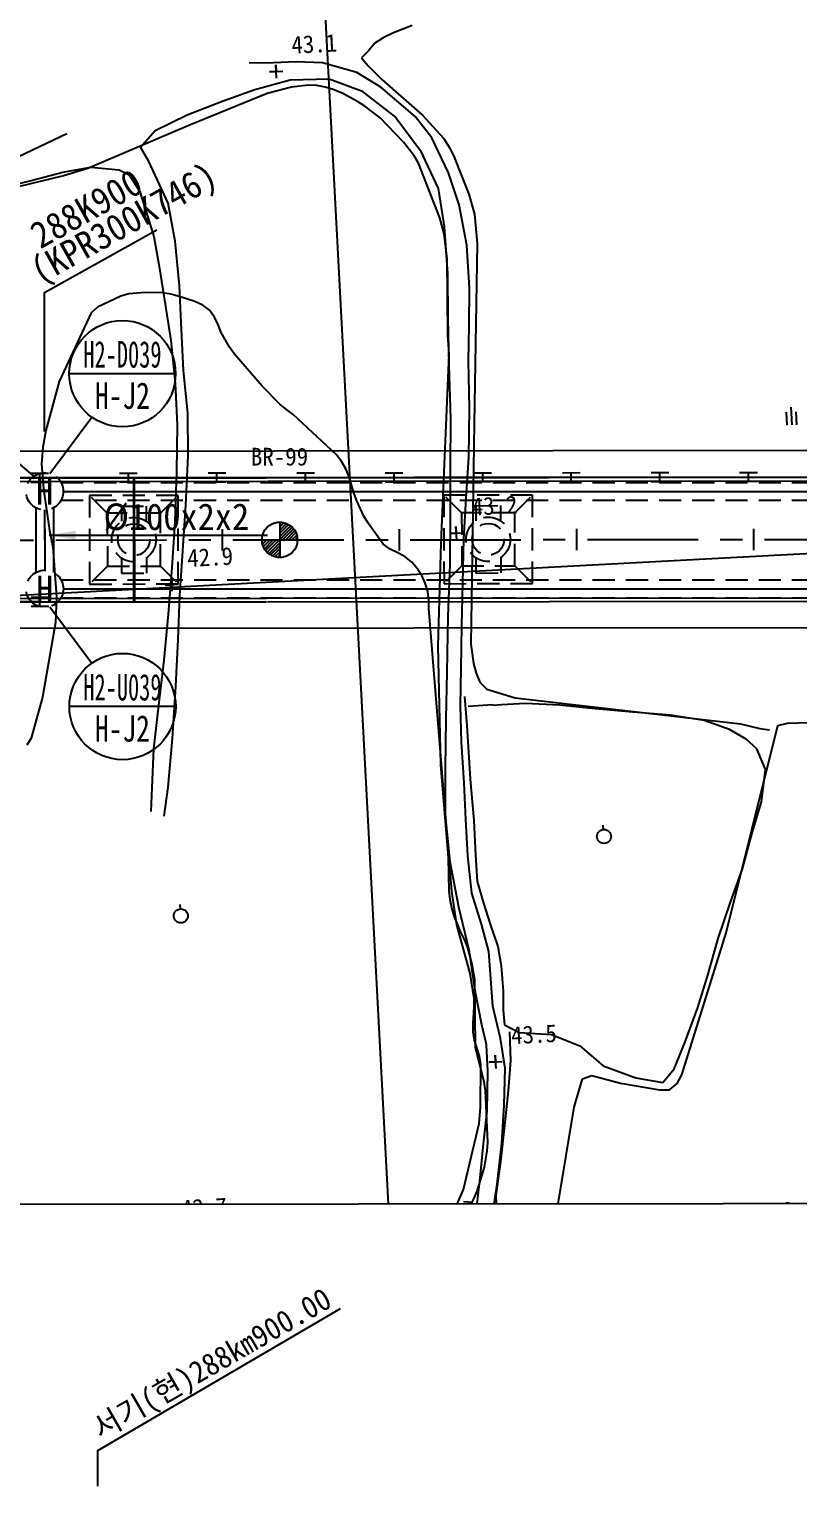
# Model space of a CAD drawing. Header units: millimetres. Extents: x 3302 to 4098, y 1103 to 1810.
# Drawn here: x 3884 to 3970.7, y 1363.4 to 1529.4 of the extents above; entities that cross this region are included whole.
import ezdxf
from ezdxf.enums import TextEntityAlignment as Align
from ezdxf.xclip import XClip

# ---------------------------------------------------------------- set-up
doc = ezdxf.new("R2010")
doc.units = ezdxf.units.MM
doc.header["$LTSCALE"] = 10
doc.header["$MEASUREMENT"] = 0
doc.header["$XCLIPFRAME"] = 2
for name, pattern in [('CENTER', [2, 1.25, -0.25, 0.25, -0.25]), ('DASHED2', [0.375, 0.25, -0.125]), ('HIDDEN', [0.375, 0.25, -0.125])]:
    doc.linetypes.add(name, pattern=pattern)
for name, color, linetype in [('TN-MANH', 4, 'Continuous'), ('TZ-BASE', 253, 'Continuous'), ('TZ-CABL', 4, 'Continuous'), ('TZ-LEAL', 1, 'Continuous'), ('TZ-LEAT', 3, 'Continuous')]:
    doc.layers.add(name, color=color, linetype=linetype)
doc.layers.add('TX-PAPR', color=2, linetype='Continuous', plot=False)
doc.styles.add('GR', font='GulimChe.ttf')
doc.styles.add('GUL', font='GulimChe.ttf')
doc.styles.get("Standard").update_dxf_attribs({"font": 'GulimChe.ttf'})
doc.linetypes.add('ZIGZAG', pattern='A,0.0001,-0.2,[131,ltypeshp.shx,S=0.2,R=0,X=-0.2,Y=0],-0.4,[131,ltypeshp.shx,S=0.2,R=180,X=0.2,Y=0],-0.2', length=0.8001)
doc.dimstyles.get("Standard").update_dxf_attribs({"dimtxt": 0.18, "dimasz": 0.18, "dimexe": 0.18, "dimexo": 0.0625, "dimgap": 0.09, "dimtad": 0, "dimtih": 1, "dimtoh": 1, "dimdec": 4, "dimzin": 0, "dimdsep": 46, "dimtxsty": 'Standard', "dimcen": 0.09, "dimadec": 0, "dimazin": 0, "dimtfac": 1, "dimtdec": 4, "dimtofl": 0, "dimtmove": 0, "dimatfit": 3, "dimfxl": 0, "dimtolj": 1, "dimtzin": 0, "dimarcsym": 0})

# ---------------------------------------------------------------- blocks, each defined once
blk = doc.blocks.new('JD-FHF78DGH')
at = {"layer": 'TZ-BASE'}
for p, q in [((527.22, 141.98), (545.81, -207.88)), ((541.41, 58.55, 43.99), (539.32, 57.73, 43.99)), ((537.23, 56.57, 43.99), (536.51, 55.71, 43.99)), ((538.17, 57.17, 43.99), (537.23, 56.57, 43.99)), ((539.32, 57.73, 43.99), (538.17, 57.17, 43.99)), ((536.51, 55.71, 43.99), (535.71, 54.92, 43.99)), ((535.71, 54.92, 43.99), (536.42, 54.05, 43.99)), ((524.35, 54.32, 43.88), (523.04, 54.34, 43.88)), ((525.79, 54.33, 43.88), (524.35, 54.32, 43.88)), ((525.31, 53.34, 43.08), (526.81, 53.42, 43.08)), ((526.06, 53.38, 43.08), (525.31, 53.34, 43.08)), ((528.33, 54.47, 43.88), (525.79, 54.33, 43.88)), ((526.1, 52.63, 43.08), (526.02, 54.13, 43.08)), ((526.02, 54.13, 43.08), (526.06, 53.38, 43.08)), ((531.3, 54.33, 43.88), (528.33, 54.47, 43.88)), ((535.17, 53.26, 43.88), (531.3, 54.33, 43.88)), ((537.89, 51.59, 43.88), (535.17, 53.26, 43.88)), ((536.42, 54.05, 43.99), (538, 52.46, 43.99)), ((523.67, 51.32, 43.88), (527.67, 52.41, 43.88)), ((527.81, 51.6, 42.99), (525.04, 50.89, 42.99)), ((527.67, 52.41, 43.88), (532.05, 52.53, 43.88)), ((529.69, 51.82, 42.99), (527.81, 51.6, 42.99)), ((530.66, 51.77, 42.99), (529.69, 51.82, 42.99)), ((531.6, 51.6, 42.99), (530.66, 51.77, 42.99)), ((532.5, 51.33, 42.99), (531.6, 51.6, 42.99)), ((532.05, 52.53, 43.88), (535.69, 51.18, 43.88)), ((541.75, 48.3, 43.88), (537.89, 51.59, 43.88)), ((538, 52.46, 43.99), (542.6, 48.44, 43.99)), ((516.02, 48.48, 43.88), (520.08, 50.04, 43.88)), ((525.04, 50.89, 42.99), (516.22, 47.28, 42.99)), ((520.08, 50.04, 43.88), (523.67, 51.32, 43.88)), ((533.59, 50.87, 42.99), (532.5, 51.33, 42.99)), ((535.27, 49.97, 42.99), (533.59, 50.87, 42.99)), ((536.07, 49.46, 42.99), (535.27, 49.97, 42.99)), ((535.69, 51.18, 43.88), (539.59, 48.18, 43.88)), ((512.42, 46.69, 43.88), (516.02, 48.48, 43.88)), ((537.8, 48.14, 42.99), (536.07, 49.46, 42.99)), ((540.45, 45.37, 42.99), (537.8, 48.14, 42.99)), ((539.59, 48.18, 43.88), (542.31, 44.47, 43.88)), ((543.65, 45.88, 43.88), (541.75, 48.3, 43.88)), ((542.6, 48.44, 43.99), (544.95, 45.83, 43.99)), ((516.22, 47.28, 42.99), (504.8, 42.4, 42.99)), ((510.76, 44.84, 43.88), (512.42, 46.69, 43.88)), ((502.45, 46.33, 43.88), (496.99, 43.73, 43.88)), ((511.7, 43.2, 43.88), (510.76, 44.84, 43.88)), ((541.65, 43.85, 42.99), (540.45, 45.37, 42.99)), ((545.53, 41.91, 43.88), (543.65, 45.88, 43.88)), ((544.95, 45.83, 43.99), (545.66, 44.71, 43.99)), ((513.88, 38.49, 43.88), (511.7, 43.2, 43.88)), ((542.13, 43.03, 42.99), (541.65, 43.85, 42.99)), ((542.31, 44.47, 43.88), (544.37, 40.17, 43.88)), ((545.66, 44.71, 43.99), (546.18, 43.7, 43.99)), ((546.18, 43.7, 43.99), (547.83, 39.53, 43.99)), ((502.06, 41.57, 42.99), (493.48, 39.53, 42.99)), ((498.42, 41.07, 43.88), (502.01, 42.01, 43.88)), ((502.01, 42.01, 43.88), (505.15, 42.55, 43.88)), ((504.8, 42.4, 42.99), (502.06, 41.57, 42.99)), ((505.15, 42.55, 43.88), (508.37, 42.25, 43.88)), ((508.37, 42.25, 43.88), (509.48, 41.7, 43.88)), ((509.48, 41.7, 43.88), (510.67, 39.8, 43.88)), ((544.53, 36.85, 42.99), (542.13, 43.03, 42.99)), ((546.72, 38.32, 43.88), (545.53, 41.91, 43.88)), ((495.06, 40.22, 43.88), (498.42, 41.07, 43.88)), ((544.37, 40.17, 43.88), (545.02, 35.87, 43.88)), ((510.67, 39.8, 43.88), (512.28, 34.73, 43.88)), ((514.68, 34.22, 43.88), (513.88, 38.49, 43.88)), ((547.58, 33.76, 43.88), (546.72, 38.32, 43.88)), ((547.83, 39.53, 43.99), (548.47, 37.27, 43.99)), ((545.04, 35.03, 42.99), (544.53, 36.85, 42.99)), ((548.47, 37.27, 43.99), (548.75, 33.95, 43.99)), ((545.02, 35.87, 43.88), (545.4, 30.51, 43.88)), ((545.36, 32.2, 42.99), (545.04, 35.03, 42.99)), ((512.28, 34.73, 43.88), (512.88, 31.34, 43.88)), ((515.16, 29.17, 43.88), (514.68, 34.22, 43.88)), ((547.88, 28.9, 43.88), (547.58, 33.76, 43.88)), ((548.75, 33.95, 43.99), (548.44, 13.57, 43.99)), ((545.47, 23.62, 42.99), (545.36, 32.2, 42.99)), ((512.88, 31.34, 43.88), (513.56, 27.1, 43.88)), ((545.4, 30.51, 43.88), (545.47, 25.53, 43.88)), ((509.45, 28.27, 42.99), (508.53, 28, 42.99)), ((511.33, 28.42, 42.99), (509.45, 28.27, 42.99)), ((513.24, 28.36, 42.99), (511.33, 28.42, 42.99)), ((514.17, 28.22, 42.99), (513.24, 28.36, 42.99)), ((515.11, 27.98, 42.99), (514.17, 28.22, 42.99)), ((515.34, 25.01, 43.88), (515.16, 29.17, 43.88)), ((547.87, 24.65, 43.88), (547.88, 28.9, 43.88)), ((505.91, 26.76, 42.99), (505.21, 26.12, 42.99)), ((508.53, 28, 42.99), (505.91, 26.76, 42.99)), ((513.56, 27.1, 43.88), (514.18, 22.99, 43.88)), ((516.91, 27.39, 42.99), (515.11, 27.98, 42.99)), ((517.78, 26.97, 42.99), (516.91, 27.39, 42.99)), ((518.56, 26.42, 42.99), (517.78, 26.97, 42.99)), ((505.21, 26.12, 42.99), (501.58, 18.35, 42.99)), ((515.63, 19.62, 43.88), (515.34, 25.01, 43.88)), ((519.11, 25.63, 42.99), (518.56, 26.42, 42.99)), ((519.53, 24.78, 42.99), (519.11, 25.63, 42.99)), ((545.47, 25.53, 43.88), (545.57, 20.21, 43.88)), ((519.86, 23.9, 42.99), (519.53, 24.78, 42.99)), ((520.8, 22.25, 42.99), (519.86, 23.9, 42.99)), ((545.59, 21.43, 42.99), (545.47, 23.62, 42.99)), ((547.8, 20.67, 43.88), (547.87, 24.65, 43.88)), ((514.18, 22.99, 43.88), (514.66, 18.16, 43.88)), ((521.36, 21.46, 42.99), (520.8, 22.25, 42.99)), ((524.49, 17.84, 42.99), (521.36, 21.46, 42.99)), ((544.7, 0.15, 42.99), (545.59, 21.43, 42.99)), ((545.57, 20.21, 43.88), (545.75, 14.16, 43.88)), ((547.9, 15.35, 43.88), (547.8, 20.67, 43.88)), ((501.58, 18.35, 42.99), (500.07, 12.83, 42.99)), ((516.11, 14.79, 43.88), (515.63, 19.62, 43.88)), ((514.66, 18.16, 43.88), (514.9, 13.46, 43.88)), ((526.49, 15.8, 42.99), (524.49, 17.84, 42.99)), ((527.23, 15.19, 42.99), (526.49, 15.8, 42.99)), ((528, 14.65, 42.99), (527.23, 15.19, 42.99)), ((547.81, 9.84, 43.88), (547.9, 15.35, 43.88)), ((584.18, 15.48, 45.52), (584.29, 13.47, 45.52)), ((584.86, 13.48, 45.52), (584.78, 14.95, 45.52)), ((514.9, 13.46, 43.88), (514.84, 8.17, 43.88)), ((516.15, 9.99, 43.88), (516.11, 14.79, 43.88)), ((532.87, 10.09, 42.99), (528, 14.65, 42.99)), ((545.75, 14.16, 43.88), (545.72, 8.65, 43.88)), ((548.44, 13.57, 43.99), (548.05, -11.25, 43.99)), ((583.63, 14.89, 45.52), (583.7, 13.44, 45.52)), ((500.07, 12.83, 42.99), (499.73, 10.96, 42.99)), ((-0.01, 10.05), (699.47, 10.71)), ((499.73, 10.96, 42.99), (499.6, 9.08, 42.99)), ((515.87, 4.39, 43.88), (516.15, 9.99, 43.88)), ((533.46, 9.33, 42.99), (532.87, 10.09, 42.99)), ((499.6, 9.08, 42.99), (499.81, 6.26, 42.99)), ((533.94, 8.5, 42.99), (533.46, 9.33, 42.99)), ((534.3, 7.62, 42.99), (533.94, 8.5, 42.99)), ((545.72, 8.65, 43.88), (545.72, 3.3, 43.88)), ((547.54, 5.21, 43.88), (547.81, 9.84, 43.88)), ((699.46, 7.66), (199.39, 7.21)), ((450.08, 7.44), (524.98, 7.5)), ((450.08, 7.04), (524.98, 7.1)), ((500.39, 7.98), (498.39, 7.98)), ((500.39, 6.98), (498.39, 6.98)), ((499.39, 6.98), (499.39, 7.98)), ((510.39, 7.99), (508.39, 7.99)), ((510.39, 6.99), (508.39, 6.99)), ((509.39, 6.99), (509.39, 7.99)), ((509.96, 7.51), (509.97, -6.49)), ((510.06, 7.51), (510.07, -6.49)), ((514.84, 8.17, 43.88), (514.62, 2.54, 43.88)), ((520.39, 8), (518.39, 8)), ((520.39, 7), (518.39, 7)), ((519.39, 7), (519.39, 8)), ((525.08, 7.5), (599.98, 7.57)), ((525.08, 7.1), (599.98, 7.17)), ((530.39, 8.01), (528.39, 8.01)), ((530.39, 7.01), (528.39, 7.01)), ((529.39, 7.01), (529.39, 8.01)), ((534.84, 5.8, 42.99), (534.3, 7.62, 42.99)), ((540.39, 8.02), (538.39, 8.02)), ((540.39, 7.02), (538.39, 7.02)), ((539.39, 7.02), (539.39, 8.02)), ((550.39, 8.03), (548.39, 8.02)), ((550.39, 7.03), (548.39, 7.02)), ((549.39, 7.03), (549.39, 8.03)), ((560.39, 8.04), (558.39, 8.03)), ((560.39, 7.04), (558.39, 7.03)), ((559.39, 7.04), (559.39, 8.04)), ((570.39, 8.05), (568.39, 8.04)), ((570.39, 7.05), (568.39, 7.04)), ((569.39, 7.04), (569.39, 8.04)), ((580.39, 8.06), (578.39, 8.05)), ((580.39, 7.06), (578.39, 7.05)), ((579.39, 7.05), (579.39, 8.05)), ((499.81, 6.26, 42.99), (500.48, 1.55, 42.99)), ((535.17, 4.91, 42.99), (534.84, 5.8, 42.99)), ((547.24, 0.58, 43.88), (547.54, 5.21, 43.88)), ((699.47, 4.96), (0.03, -32.21)), ((515.53, -0.77, 43.88), (515.87, 4.39, 43.88)), ((535.98, 3.18, 42.99), (535.17, 4.91, 42.99)), ((500, -0.74), (500, 1.66)), ((514.62, 2.54, 43.88), (514.28, -2.62, 43.88)), ((520, -0.72), (520, 1.68)), ((526.47, 2.49), (526.48, -1.51)), ((526.47, 2.29), (526.66, 2.48)), ((526.47, 1.94), (526.97, 2.43)), ((526.47, 1.58), (527.23, 2.34)), ((526.47, 1.23), (527.47, 2.23)), ((526.47, 0.88), (527.68, 2.09)), ((526.47, 0.52), (527.87, 1.92)), ((526.8, 0.49), (528.04, 1.74)), ((536.47, 2.36, 42.99), (535.98, 3.18, 42.99)), ((538.15, 0.01, 42.99), (536.47, 2.36, 42.99)), ((540, -0.7), (540, 1.7)), ((545.72, 3.3, 43.88), (545.66, -2.31, 43.88)), ((546.45, 0.5, 43.18), (546.37, 2, 43.18)), ((546.37, 2, 43.18), (546.41, 1.25, 43.18)), ((560, -0.68), (560, 1.72)), ((580, -0.67), (580, 1.73)), ((500.48, 1.55, 42.99), (500.86, -0.33, 42.99)), ((524.47, 0.49), (528.47, 0.49)), ((524.48, 0.3), (524.68, 0.49)), ((524.54, 0), (525.03, 0.49)), ((524.63, -0.27), (525.38, 0.49)), ((524.74, -0.51), (525.74, 0.49)), ((524.88, -0.72), (526.09, 0.49)), ((525.05, -0.91), (526.44, 0.49)), ((525.23, -1.08), (526.48, 0.17)), ((527.15, 0.49), (528.18, 1.53)), ((527.5, 0.49), (528.31, 1.3)), ((527.86, 0.49), (528.4, 1.03)), ((528.21, 0.49), (528.46, 0.74)), ((538.93, -0.57, 42.99), (538.15, 0.01, 42.99)), ((544.35, -11.52, 42.99), (544.7, 0.15, 42.99)), ((545.66, 1.21, 43.18), (547.16, 1.29, 43.18)), ((546.41, 1.25, 43.18), (545.66, 1.21, 43.18)), ((547.13, -4.4, 43.88), (547.24, 0.58, 43.88)), ((500.86, -0.33, 42.99), (501.26, -5.97, 42.99)), ((515.2, -5.8, 43.88), (515.53, -0.77, 43.88)), ((525.44, -1.22), (526.48, -0.19)), ((525.67, -1.34), (526.48, -0.54)), ((525.93, -1.43), (526.48, -0.89)), ((526.23, -1.49), (526.48, -1.25)), ((539.8, -0.96, 42.99), (538.93, -0.57, 42.99)), ((540.63, -1.41, 42.99), (539.8, -0.96, 42.99)), ((541.38, -2.02, 42.99), (540.63, -1.41, 42.99)), ((514.28, -2.62, 43.88), (513.88, -7.91, 43.88)), ((541.99, -2.75, 42.99), (541.38, -2.02, 42.99)), ((542.51, -3.54, 42.99), (541.99, -2.75, 42.99)), ((545.66, -2.31, 43.88), (545.47, -8.13, 43.88)), ((513.56, -4.61, 42.94), (515.06, -4.53, 42.94)), ((514.31, -4.57, 42.94), (513.56, -4.61, 42.94)), ((514.35, -5.32, 42.94), (514.27, -3.82, 42.94)), ((514.27, -3.82, 42.94), (514.31, -4.57, 42.94)), ((542.9, -4.42, 42.99), (542.51, -3.54, 42.99)), ((543.2, -5.33, 42.99), (542.9, -4.42, 42.99)), ((547.05, -9.22, 43.88), (547.13, -4.4, 43.88)), ((499.46, -6.52), (199.41, -6.79)), ((450.09, -6.16), (524.99, -6.1)), ((450.09, -6.56), (524.99, -6.5)), ((500.4, -6.02), (498.4, -6.02)), ((499.41, -7.02), (499.4, -6.02)), ((501.26, -5.97, 42.99), (501.15, -8.85, 42.99)), ((515.02, -10.78, 43.88), (515.2, -5.8, 43.88)), ((525.09, -6.1), (599.99, -6.03)), ((525.09, -6.5), (599.99, -6.43)), ((543.31, -6.28, 42.99), (543.2, -5.33, 42.99)), ((543.29, -7.25, 42.99), (543.31, -6.28, 42.99)), ((500.41, -7.02), (498.41, -7.02)), ((513.88, -7.91, 43.88), (513.38, -13.1, 43.88)), ((545.92, -39.23, 42.99), (543.29, -7.25, 42.99)), ((545.47, -8.13, 43.88), (545.33, -14.45, 43.88)), ((0.01, -9.95), (699.47, -9.29)), ((501.15, -8.85, 42.99), (499.69, -17.28, 42.99)), ((546.97, -14.04, 43.88), (547.05, -9.22, 43.88)), ((514.74, -16.06, 43.88), (515.02, -10.78, 43.88)), ((544.68, -24.9, 42.99), (544.35, -11.52, 42.99)), ((548.05, -11.25, 43.99), (548.35, -13.47, 43.99)), ((513.38, -13.1, 43.88), (512.8, -18.16, 43.88)), ((545.33, -14.45, 43.88), (545.24, -19.71, 43.88)), ((546.89, -18.23, 43.88), (546.97, -14.04, 43.88)), ((548.35, -13.47, 43.99), (548.65, -14.55, 43.99)), ((548.65, -14.55, 43.99), (549.07, -15.59, 43.99)), ((514.36, -21.94, 43.88), (514.74, -16.06, 43.88)), ((549.07, -15.59, 43.99), (549.85, -16.38, 43.99)), ((549.85, -16.38, 43.99), (553.07, -17.35, 43.99)), ((499.69, -17.28, 42.99), (498.43, -21.9, 42.99)), ((512.8, -18.16, 43.88), (512.21, -23.1, 43.88)), ((547.01, -22.34, 43.88), (546.89, -18.23, 43.88)), ((547.32, -17.21, 44.07), (547.58, -20.47, 44.07)), ((550.53, -18.14, 44.07), (547.74, -18.34, 44.07)), ((551.5, -18.12, 44.07), (550.53, -18.23, 44.07)), ((554.23, -17.98, 44.07), (551.5, -18.12, 44.07)), ((553.07, -17.35, 43.99), (578.49, -20.27, 43.99)), ((558.11, -18.17, 44.07), (554.23, -17.98, 44.07)), ((561.7, -18.55, 44.07), (558.11, -18.17, 44.07)), ((545.24, -19.71, 43.88), (545.15, -25.31, 43.88)), ((566.33, -18.97, 44.07), (561.7, -18.55, 44.07)), ((570.58, -19.32, 44.07), (566.33, -18.97, 44.07)), ((574.39, -19.92, 44.07), (570.58, -19.32, 44.07)), ((577.25, -20.91, 44.07), (574.39, -19.92, 44.07)), ((583.79, -20.19, 43.99), (612.36, -19.51, 43.99)), ((547.58, -20.47, 44.07), (547.98, -26.52, 44.07)), ((576.88, -43.88, 43.99), (582.71, -20.46, 43.99)), ((579.14, -22, 44.07), (577.25, -20.91, 44.07)), ((578.49, -20.27, 43.99), (580.68, -20.81, 43.99)), ((580.68, -20.81, 43.99), (581.78, -20.95, 43.99)), ((582.71, -20.46, 43.99), (583.79, -20.19, 43.99)), ((498.43, -21.9, 42.99), (497.94, -22.7, 42.99)), ((512.21, -23.1, 43.88), (512.05, -27.48, 43.88)), ((513.89, -27.45, 43.88), (514.36, -21.94, 43.88)), ((547.28, -26.94, 43.88), (547.01, -22.34, 43.88)), ((580.32, -23.12, 44.07), (579.14, -22, 44.07)), ((581.31, -25.45, 44.07), (580.32, -23.12, 44.07)), ((545.51, -35.37, 42.99), (544.68, -24.9, 42.99)), ((545.15, -25.31, 43.88), (545.15, -30.6, 43.88)), ((547.98, -26.52, 44.07), (548.37, -31.19, 44.07)), ((580.84, -29.08, 44.07), (581.31, -25.45, 44.07)), ((512.05, -27.48, 43.88), (511.94, -30.17, 43.88)), ((513.43, -30.7, 43.88), (513.89, -27.45, 43.88)), ((547.49, -31.08, 43.88), (547.28, -26.94, 43.88)), ((579.81, -32.6, 44.07), (580.84, -29.08, 44.07)), ((545.15, -30.6, 43.88), (545.66, -35.81, 43.88)), ((547.71, -35.19, 43.88), (547.49, -31.08, 43.88)), ((548.37, -31.19, 44.07), (548.58, -35.11, 44.07)), ((563.04, -32.24, 43.24), (562.99, -31.72, 43.24)), ((578.71, -36.65, 44.07), (579.81, -32.6, 44.07)), ((545.6, -39.16, 42.99), (545.51, -35.37, 42.99)), ((545.66, -35.81, 43.88), (546.64, -40.96, 43.88)), ((548.17, -39.42, 43.88), (547.71, -35.19, 43.88)), ((548.58, -35.11, 44.07), (548.75, -38.09, 44.07)), ((548.75, -38.09, 44.07), (549.49, -40.54, 44.07)), ((577.36, -40.41, 44.07), (578.71, -36.65, 44.07)), ((545.71, -40.1, 42.99), (545.6, -39.16, 42.99)), ((546.48, -42.99, 42.99), (545.92, -39.23, 42.99)), ((549.24, -42.92, 43.88), (548.17, -39.42, 43.88)), ((515.27, -41.2, 43.85), (515.22, -40.68, 43.85)), ((545.92, -41.04, 42.99), (545.71, -40.1, 42.99)), ((546.18, -41.96, 42.99), (545.92, -41.04, 42.99)), ((546.64, -40.96, 43.88), (547.81, -45.8, 43.88)), ((549.49, -40.54, 44.07), (550.24, -42.9, 44.07)), ((575.95, -44.52, 44.07), (577.36, -40.41, 44.07)), ((546.87, -43.72, 42.99), (546.18, -41.96, 42.99)), ((547.98, -48.47, 42.99), (546.48, -42.99, 42.99)), ((550.09, -45.97, 43.88), (549.24, -42.92, 43.88)), ((550.24, -42.9, 44.07), (551.1, -45.42, 44.07)), ((547.3, -44.57, 42.99), (546.87, -43.72, 42.99)), ((547.66, -45.46, 42.99), (547.3, -44.57, 42.99)), ((571.87, -59.9, 43.99), (576.88, -43.88, 43.99)), ((574.81, -48.67, 44.07), (575.95, -44.52, 44.07)), ((548.16, -47.28, 42.99), (547.66, -45.46, 42.99)), ((547.81, -45.8, 43.88), (548.51, -50.39, 43.88)), ((550.52, -52.17, 43.88), (550.09, -45.97, 43.88)), ((551.1, -45.42, 44.07), (551.47, -47.59, 44.07)), ((548.5, -49.17, 42.99), (548.16, -47.28, 42.99)), ((551.47, -47.59, 44.07), (551.68, -50.47, 44.07)), ((548.41, -51.29, 42.99), (547.98, -48.47, 42.99)), ((548.56, -56.87, 42.99), (548.5, -49.17, 42.99)), ((573.69, -52.31, 44.07), (574.81, -48.67, 44.07)), ((548.42, -52.23, 42.99), (548.41, -51.29, 42.99)), ((548.51, -50.39, 43.88), (549.26, -54.22, 43.88)), ((551.68, -50.47, 44.07), (551.7, -52.63, 44.07)), ((548.3, -54.11, 42.99), (548.42, -52.23, 42.99)), ((551.4, -55.82, 43.88), (550.52, -52.17, 43.88)), ((551.7, -52.63, 44.07), (551.86, -54.26, 44.07)), ((572.24, -56.2, 44.07), (573.69, -52.31, 44.07)), ((548.31, -55.05, 42.99), (548.3, -54.11, 42.99)), ((549.26, -54.22, 43.88), (549.73, -56.29, 43.88)), ((551.86, -54.26, 44.07), (553.51, -55.14, 44.07)), ((548.48, -55.99, 42.99), (548.31, -55.05, 42.99)), ((549.02, -57.82, 42.99), (548.48, -55.99, 42.99)), ((549.73, -56.29, 43.88), (549.76, -56.58, 43.88)), ((551.94, -59.15, 43.88), (551.4, -55.82, 43.88)), ((552.41, -55.05, 44.46), (552.51, -58.31, 44.46)), ((553.51, -55.14, 44.07), (557.17, -55.35, 44.07)), ((557.17, -55.35, 44.07), (560.37, -56.63, 44.07)), ((571.17, -58.78, 44.07), (572.24, -56.2, 44.07)), ((549.56, -60.71, 42.99), (548.56, -56.87, 42.99)), ((549.16, -58.76, 42.99), (549.02, -57.82, 42.99)), ((549.76, -56.58, 43.88), (549.93, -59.46, 43.88)), ((550.89, -59.19, 43.47), (550.81, -57.69, 43.47)), ((550.81, -57.69, 43.47), (550.85, -58.44, 43.47)), ((560.37, -56.63, 44.07), (562.99, -58.9, 44.07)), ((549.14, -63.55, 42.99), (549.16, -58.76, 42.99)), ((549.93, -59.46, 43.88), (549.85, -64.03, 43.88)), ((550.1, -58.48, 43.47), (551.6, -58.4, 43.47)), ((550.85, -58.44, 43.47), (550.1, -58.48, 43.47)), ((551.8, -63.34, 43.88), (551.94, -59.15, 43.88)), ((552.51, -58.31, 44.46), (552.27, -61.72, 44.46)), ((562.99, -58.9, 44.07), (566.67, -60.24, 44.07)), ((569.73, -60.76, 44.07), (571, -59.25, 44.07)), ((571, -59.25, 44.07), (571.17, -58.78, 44.07)), ((549.7, -61.68, 42.99), (549.56, -60.71, 42.99)), ((559.7, -63.57, 43.99), (560.67, -60.36, 43.99)), ((560.67, -60.36, 43.99), (561.71, -59.99, 43.99)), ((561.71, -59.99, 43.99), (564.96, -60.85, 43.99)), ((564.96, -60.85, 43.99), (569.36, -61.6, 43.99)), ((566.67, -60.24, 44.07), (569.73, -60.76, 44.07)), ((570.46, -61.59, 43.99), (571.33, -60.88, 43.99)), ((571.33, -60.88, 43.99), (571.87, -59.9, 43.99)), ((549.98, -67.54, 42.99), (549.7, -61.68, 42.99)), ((552.27, -61.72, 44.46), (551.86, -65.63, 44.46)), ((569.36, -61.6, 43.99), (570.46, -61.59, 43.99)), ((548.98, -65.42, 42.99), (549.14, -63.55, 42.99)), ((549.85, -64.03, 43.88), (549.44, -67.72, 43.88)), ((551.54, -67.63, 43.88), (551.8, -63.34, 43.88)), ((557.35, -77.75, 43.99), (559.7, -63.57, 43.99)), ((547.23, -72.85, 42.99), (548.98, -65.42, 42.99)), ((551.86, -65.63, 44.46), (551.38, -69.72, 44.46)), ((549.44, -67.72, 43.88), (549.07, -71.53, 43.88)), ((549.9, -68.48, 42.99), (549.98, -67.54, 42.99)), ((551.03, -72.25, 43.88), (551.54, -67.63, 43.88)), ((549.59, -70.35, 42.99), (549.9, -68.48, 42.99)), ((548.76, -73.06, 42.99), (549.59, -70.35, 42.99)), ((551.38, -69.72, 44.46), (550.88, -73.53, 44.46)), ((546.48, -74.59, 42.99), (547.23, -72.85, 42.99)), ((549.07, -71.53, 43.88), (548.66, -75.09, 43.88)), ((550.5, -75.5, 43.88), (551.03, -72.25, 43.88)), ((547.21, -74.22, 44.46), (548.27, -74.3, 44.46)), ((547.95, -74.77, 42.99), (548.4, -73.93, 42.99)), ((548.4, -73.93, 42.99), (548.76, -73.06, 42.99)), ((550.88, -73.53, 44.46), (550.94, -75.85, 44.46))]:
    blk.add_line(p, q, dxfattribs=at)
at = {"layer": 'TZ-BASE', "linetype": 'DASHED2'}
for p, q in [((515.01, 5.51), (505.01, 5.5)), ((505.01, 5.5), (505.02, -4.5)), ((507.01, 3.51), (505.01, 5.5)), ((513.01, 3.51), (515.01, 5.51)), ((515.02, -4.49), (515.01, 5.51)), ((555.01, 5.55), (545.01, 5.54)), ((545.01, 5.54), (545.02, -4.46)), ((547.01, 3.54), (545.01, 5.54)), ((553.01, 3.55), (555.01, 5.55)), ((555.02, -4.45), (555.01, 5.55)), ((513.01, 3.51), (507.01, 3.51)), ((507.01, 3.51), (507.02, -2.49)), ((508.61, 4.31), (511.41, 4.31)), ((508.61, 4.31), (508.61, 2.58)), ((511.41, 4.31), (511.41, 2.58)), ((513.02, -2.49), (513.01, 3.51)), ((553.01, 3.55), (547.01, 3.54)), ((547.01, 3.54), (547.02, -2.46)), ((548.61, 4.34), (551.41, 4.35)), ((548.61, 4.34), (548.61, 2.62)), ((551.41, 4.35), (551.41, 2.62)), ((553.02, -2.45), (553.01, 3.55)), ((508.62, -1.56), (508.62, -3.29)), ((511.42, -1.56), (511.42, -3.29)), ((548.62, -1.53), (548.62, -3.26)), ((551.42, -1.52), (551.42, -3.25)), ((507.02, -2.49), (505.02, -4.5)), ((507.02, -2.49), (513.02, -2.49)), ((508.62, -3.29), (511.42, -3.29)), ((513.02, -2.49), (515.02, -4.49)), ((547.02, -2.46), (545.02, -4.46)), ((547.02, -2.46), (553.02, -2.45)), ((548.62, -3.26), (551.42, -3.25)), ((553.02, -2.45), (555.02, -4.45)), ((505.02, -4.5), (515.02, -4.49)), ((545.02, -4.46), (555.02, -4.45))]:
    blk.add_line(p, q, dxfattribs=at)
at = {"layer": 'TZ-BASE', "linetype": 'CENTER'}
blk.add_lwpolyline([(0, 0), (198.8, 0.18), (401.2, 0.37), (598.2, 0.55), (700, 0.64)], dxfattribs=at)
at = {"layer": 'TZ-BASE', "linetype": 'DASHED2'}
for centre, radius in [((510.01, 0.51), 2.5), ((510.01, 0.51), 1.8), ((550.01, 0.55), 2.5), ((550.01, 0.55), 1.8)]:
    blk.add_circle(centre, radius, dxfattribs=at)
at = {"layer": 'TZ-BASE'}
for centre, radius in [((526.47, 0.49), 2), ((563.08, -33, 43.24), 0.791), ((515.31, -41.97, 43.85), 0.791)]:
    blk.add_circle(centre, radius, dxfattribs=at)
at = {"layer": 'TZ-BASE', "style": 'GUL'}
for s, rotation, p in [('43.1', 3.042, (527.84, 55.36, 40.08)), ('BR-99', 0.0013, (523.22, 8.88)), ('43.2', 3.042, (548.19, 3.23, 40.08)), ('42.9', 3.042, (516.09, -2.58, 40.08)), ('43.5', 3.042, (552.64, -56.46, 43.47)), ('42.7', 3.042, (515.39, -76.03, 43.47)), ('43.8', 3.042, (579.35, -76.47, 45.23))]:
    blk.add_text(s, height=2, rotation=rotation, dxfattribs=at).set_placement(p)
blk = doc.blocks.new('JD-FGJF6GJK')
at = {"layer": 'TZ-BASE'}
for p, q in [((514.65, 94.25), (502.65, 94.25)), ((500.45, 82.98), (505.18, 89.35)), ((500.46, 67.94), (505.19, 61.57)), ((514.66, 56.67), (502.66, 56.67))]:
    blk.add_line(p, q, dxfattribs=at)
at = {"layer": 'TZ-BASE', "flags": 128}
blk.add_lwpolyline([(499.87, 87.71), (499.87, 103.41), (512.53, 110.5)], dxfattribs=at)
at = {"layer": 'TZ-BASE'}
for centre in [(508.65, 94.25), (508.66, 56.67)]:
    blk.add_circle(centre, 6, dxfattribs=at)
at = {"layer": 'TZ-BASE', "style": 'GR'}
for s, p in [('(KPR300K746)', (499.37, 104.27)), ('288K900', (499.37, 108.27))]:
    blk.add_text(s, height=3, rotation=29.2387, dxfattribs=at).set_placement(p)
for s, width, p in [('H2-D039', 0.65, (508.65, 96.41)), ('H-J2', 0.8, (508.65, 91.75)), ('H2-U039', 0.65, (508.65, 58.83)), ('H-J2', 0.8, (508.65, 54.17))]:
    blk.add_text(s, height=3, dxfattribs=dict(at, width=width)).set_placement(p, align=Align.MIDDLE)
at = {"layer": 'TZ-BASE'}
blk.add_text('Ø100x2x2', height=3, rotation=0.0518, dxfattribs=at).set_placement((514.73, 78.1), align=Align.MIDDLE)
blk.add_leader([(500.37, 76.02), (525.03, 76.02)], dimstyle='Standard', override={"dimtxt": 3, "dimasz": 3, "dimexe": 2, "dimexo": 3, "dimgap": 1, "dimtad": 0, "dimtih": 0, "dimcen": 1, "dimaunit": 1, "dimadec": 8, "dimtix": 1, "dimtofl": 1, "dimtmove": 2, "dimtvp": 2}, dxfattribs=at)

msp = doc.modelspace()

# ---------------------------------------------------------------- linework, layer by layer
at = {"layer": 'TN-MANH', "linetype": 'HIDDEN'}
for centre in [(3885.72, 1477.2), (3885.73, 1466.2)]:
    msp.add_circle(centre, 2.1, dxfattribs=at)
at = {"layer": 'TX-PAPR'}
msp.add_lwpolyline([(3385.71, 1546.24), (4085.71, 1546.89), (4085.85, 1396.89), (3385.85, 1396.24)], close=True, dxfattribs=at)
at = {"layer": 'TZ-CABL', "linetype": 'ByBlock'}
msp.add_line((3884.5, 1478.91), (3877.02, 1485.33), dxfattribs=at)
at = {"layer": 'TZ-CABL', "linetype": 'HIDDEN'}
for points in [[(3887.57, 1478.2), (4085.77, 1478.2)], [(3887.57, 1476.2), (4085.77, 1476.2)], [(3887.82, 1477.2), (4085.77, 1477.2)], [(3887.58, 1467.2), (4085.78, 1467.2)], [(3887.83, 1466.2), (4085.78, 1466.2)], [(3887.58, 1465.2), (4085.78, 1465.2)], [(3887.58, 1465.2), (4085.78, 1465.2)]]:
    msp.add_lwpolyline(points, dxfattribs=at)
at = {"layer": 'TZ-CABL', "linetype": 'ZIGZAG', "ltscale": 0.5}
for points in [[(3887.82, 1477.2), (4085.77, 1477.2)], [(3885.72, 1475.1), (3885.73, 1468.3)], [(3887.83, 1466.2), (4085.78, 1466.2)]]:
    msp.add_lwpolyline(points, dxfattribs=at)
at = {"layer": 'TZ-CABL'}
for points in [[(3884.72, 1475.36), (3884.73, 1468.05)], [(3886.72, 1475.36), (3886.73, 1468.05)]]:
    msp.add_lwpolyline(points, dxfattribs=at)
at = {"layer": 'TZ-LEAL'}
msp.add_lwpolyline([(3919.07, 1384.9), (3891.68, 1368.87), (3891.68, 1364.87)], dxfattribs=at)

# ---------------------------------------------------------------- block references
at = {"layer": 'TZ-BASE'}
ref = msp.add_blockref('JD-FHF78DGH', (3385.78, 1471.24), dxfattribs=at)
XClip(ref).set_block_clipping_path([(-0.0689837693, 74.9999683935), (699.9307201614, 75.6438166693), (700.0686876491, -74.3561198806), (0.0689837693, -74.9999683935)])
msp.add_blockref('JD-FGJF6GJK', (3385.85, 1396.24), dxfattribs=at)

# ---------------------------------------------------------------- texts
at = {"layer": 'TN-MANH', "linetype": 'ByBlock', "style": 'GR'}
for p in [(3885.72, 1477.2), (3885.73, 1466.2)]:
    msp.add_text('H', height=3, dxfattribs=at).set_placement(p, align=Align.MIDDLE)
at = {"layer": 'TZ-LEAT'}
msp.add_text('서기(현)288km900.00', height=2.5, rotation=30, dxfattribs=at).set_placement((3905.18, 1377.66), align=Align.CENTER)

doc.saveas('drawing.dxf')
